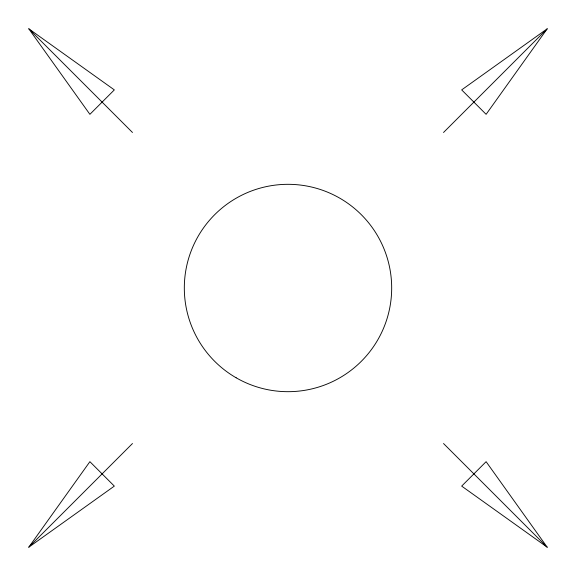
<?xml version="1.0" encoding="UTF-8"?>
<svg xmlns="http://www.w3.org/2000/svg" width="576" height="576" viewBox="0 0 576 576"><rect width="100%" height="100%" fill="white"/><g stroke="black" fill="none" stroke-linecap="round" stroke-linejoin="round"><path stroke-width="0.86" d="M28.8 547.2L89.892 461.671L114.329 486.108L28.8 547.2L132.48 443.52M547.2 28.8L486.108 114.329L461.671 89.892L547.2 28.8L443.52 132.48M28.8 28.8L114.329 89.892L89.892 114.329L28.8 28.8L132.48 132.48M547.2 547.2L461.671 486.108L486.108 461.671L547.2 547.2L443.52 443.52M236.16 377.791A103.68 103.68 0 0 0 391.68 288A103.68 103.68 0 0 0 236.16 198.209A103.68 103.68 0 0 0 236.16 377.791"/></g></svg>
